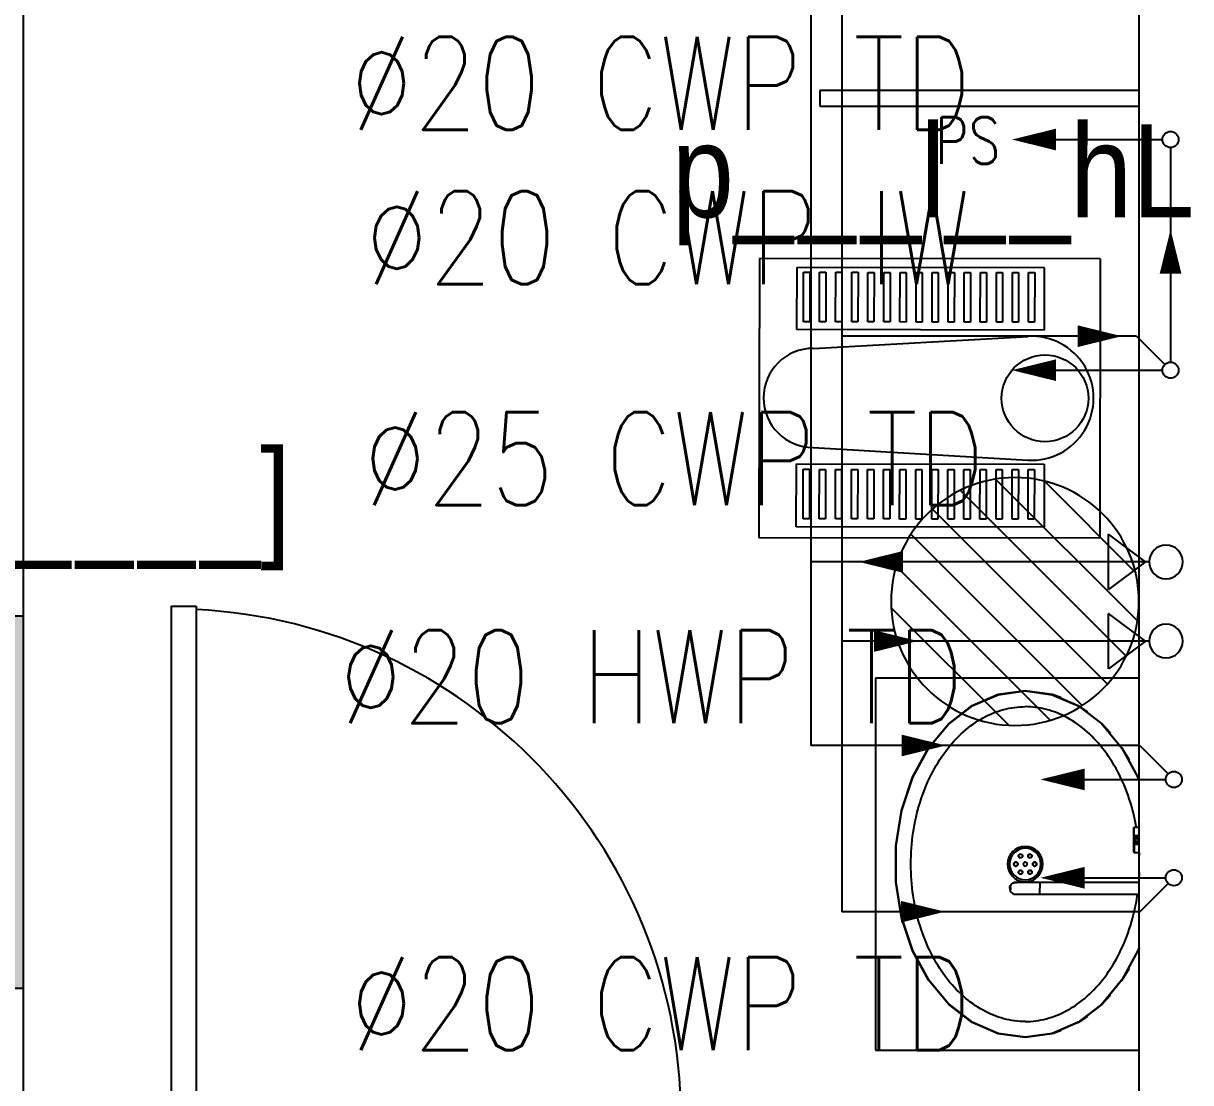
# Model space of a CAD drawing. Header units: metres. Extents: x -658 to -58, y -713 to -118.
# Drawn here: x -212.006 to -210.122, y -256.735 to -255.026 of the extents above; entities that cross this region are included whole.
import ezdxf
from ezdxf.enums import TextEntityAlignment as Align

# ---------------------------------------------------------------- set-up
doc = ezdxf.new("R2010")
doc.units = ezdxf.units.M
doc.header["$LTSCALE"] = 100
doc.linetypes.add('CENTERX2', pattern=[4, 2.5, -0.5, 0.5, -0.5])
doc.linetypes.add('DASHED', pattern=[0.75, 0.5, -0.25])
for name, color, linetype in [('cw', 4, 'Continuous'), ('DUCT', 4, 'Continuous'), ('hw', 1, 'Continuous'), ('plan', 8, 'Continuous'), ('WATER ARR', 114, 'Continuous'), ('water heater', 1, 'Continuous'), ('WATER TEXT', 3, 'Continuous'), ('WATER-SUPPLY', 4, 'Continuous')]:
    doc.layers.add(name, color=color, linetype=linetype)
doc.styles.add('style12', font='xarab.shx')
doc.styles.add('TIMES', font='simplex.shx', dxfattribs={"width": 0.8, "height": 0.4})

# ---------------------------------------------------------------- blocks, each defined once
blk = doc.blocks.new('wash_basin_15442 _1_ - Type 1-V23-دور الملحق')
for p, q in [((0.125, -0.1), (0.125, -0.525)), ((0.366, -0.1), (0.366, -0.1075)), ((0.3794, -0.1075), (0.366, -0.1075)), ((0.3795, -0.1085), (0.3686, -0.1085)), ((0.3686, -0.1085), (0.3795, -0.1085)), ((0.3794, -0.1), (0.3794, -0.1075)), ((0.3794, -0.1075), (0.3797, -0.1075)), ((0.3797, -0.1075), (0.3794, -0.1075)), ((0.3797, -0.1075), (0.3797, -0.1)), ((0.3797, -0.1), (0.3797, -0.1075)), ((0.3802, -0.1), (0.3802, -0.1075)), ((0.3802, -0.1), (0.3802, -0.1075)), ((0.3802, -0.1075), (0.3802, -0.1)), ((0.3802, -0.1075), (0.3803, -0.1075)), ((0.3803, -0.1075), (0.3802, -0.1075)), ((0.3803, -0.1075), (0.3803, -0.1)), ((0.3917, -0.1075), (0.3803, -0.1075)), ((0.3916, -0.1085), (0.3804, -0.1085)), ((0.3804, -0.1085), (0.3916, -0.1085)), ((0.3889, -0.1075), (0.3831, -0.1075)), ((0.3917, -0.1), (0.3917, -0.1075)), ((0.3917, -0.1075), (0.3918, -0.1075)), ((0.3918, -0.1075), (0.3917, -0.1075)), ((0.3918, -0.1075), (0.3918, -0.1)), ((0.3918, -0.1), (0.3918, -0.1075)), ((0.3918, -0.1075), (0.3918, -0.1)), ((0.3923, -0.1), (0.3923, -0.1075)), ((0.3923, -0.1075), (0.3923, -0.1)), ((0.3926, -0.1075), (0.3923, -0.1075)), ((0.3923, -0.1075), (0.3926, -0.1075)), ((0.3925, -0.1085), (0.4034, -0.1085)), ((0.4034, -0.1085), (0.3925, -0.1085)), ((0.3926, -0.1075), (0.3926, -0.1)), ((0.3926, -0.1075), (0.406, -0.1075)), ((0.406, -0.1075), (0.406, -0.1)), ((0.4545, -0.1), (0.4545, -0.26)), ((0.4735, -0.26), (0.4735, -0.1)), ((0.725, -0.525), (0.725, -0.1)), ((0.2366, -0.1281), (0.2566, -0.1157)), ((0.5933, -0.1157), (0.6132, -0.1281)), ((0.1978, -0.1606), (0.2133, -0.1459)), ((0.6365, -0.1459), (0.652, -0.1606)), ((0.1689, -0.1985), (0.1792, -0.1828)), ((0.6707, -0.1828), (0.681, -0.1985)), ((0.151, -0.24), (0.1557, -0.2259)), ((0.6942, -0.2259), (0.6989, -0.24)), ((0.4558, -0.26), (0.464, -0.26)), ((0.4722, -0.26), (0.464, -0.26)), ((0.125, -0.525), (0.725, -0.525))]:
    blk.add_line(p, q)
at = {"flags": 128}
for points in [[(0.1449, -0.2835), (0.151, -0.2398), (0.1691, -0.1981), (0.1984, -0.16), (0.2376, -0.1274), (0.2849, -0.1016), (0.2895, -0.0997)], [(0.1455, -0.2835), (0.1517, -0.2398), (0.1697, -0.198), (0.1989, -0.16), (0.238, -0.1274), (0.2852, -0.1016), (0.2897, -0.0997)], [(0.1455, -0.2835), (0.1517, -0.2398), (0.1697, -0.198), (0.1989, -0.16), (0.238, -0.1274), (0.2852, -0.1016), (0.29, -0.1)], [(0.367, -0.1085), (0.367, -0.1085), (0.3669, -0.1085), (0.3669, -0.1085), (0.3668, -0.1085), (0.3668, -0.1085), (0.3668, -0.1085), (0.3667, -0.1085), (0.3667, -0.1084), (0.3666, -0.1084), (0.3666, -0.1084), (0.3666, -0.1084), (0.3665, -0.1084), (0.3665, -0.1084), (0.3665, -0.1083), (0.3664, -0.1083), (0.3664, -0.1083), (0.3664, -0.1083), (0.3663, -0.1083), (0.3663, -0.1082), (0.3663, -0.1082), (0.3663, -0.1082), (0.3662, -0.1081), (0.3662, -0.1081), (0.3662, -0.1081), (0.3662, -0.108), (0.3661, -0.108), (0.3661, -0.108), (0.3661, -0.1079), (0.3661, -0.1079), (0.3661, -0.1079), (0.3661, -0.1078), (0.366, -0.1078), (0.366, -0.1077), (0.366, -0.1077), (0.366, -0.1077), (0.366, -0.1076), (0.366, -0.1076), (0.366, -0.1076), (0.366, -0.1075), (0.366, -0.1075)], [(0.3795, -0.1085), (0.3788, -0.1085), (0.3781, -0.1085), (0.3774, -0.1085), (0.3767, -0.1085), (0.3761, -0.1085), (0.3754, -0.1085), (0.3748, -0.1085), (0.3742, -0.1085), (0.3736, -0.1085), (0.3731, -0.1085), (0.3725, -0.1085), (0.372, -0.1085), (0.3715, -0.1085), (0.371, -0.1085), (0.3706, -0.1085), (0.3701, -0.1085), (0.3697, -0.1085), (0.3693, -0.1085), (0.369, -0.1085), (0.3687, -0.1085), (0.3684, -0.1085), (0.3681, -0.1085), (0.3679, -0.1085), (0.3676, -0.1085), (0.3675, -0.1085), (0.3673, -0.1085), (0.3672, -0.1085), (0.3671, -0.1085), (0.367, -0.1085), (0.367, -0.1085), (0.367, -0.1085)], [(0.367, -0.1085), (0.367, -0.1085), (0.3671, -0.1085), (0.3671, -0.1085), (0.3672, -0.1085), (0.3674, -0.1085), (0.3675, -0.1085), (0.3677, -0.1085), (0.368, -0.1085), (0.3682, -0.1085), (0.3685, -0.1085), (0.3688, -0.1085), (0.3691, -0.1085), (0.3695, -0.1085), (0.3699, -0.1085), (0.3703, -0.1085), (0.3708, -0.1085), (0.3712, -0.1085), (0.3717, -0.1085), (0.3722, -0.1085), (0.3728, -0.1085), (0.3733, -0.1085), (0.3739, -0.1085), (0.3745, -0.1085), (0.3751, -0.1085), (0.3757, -0.1085), (0.3764, -0.1085), (0.377, -0.1085), (0.3777, -0.1085), (0.3784, -0.1085), (0.3791, -0.1085), (0.3795, -0.1085)], [(0.3826, -0.1085), (0.3818, -0.1085), (0.3811, -0.1085), (0.3804, -0.1085)], [(0.3804, -0.1085), (0.3811, -0.1085), (0.3819, -0.1085), (0.3826, -0.1085), (0.3834, -0.1085), (0.3841, -0.1085), (0.3849, -0.1085), (0.3856, -0.1085), (0.3864, -0.1085), (0.3872, -0.1085), (0.3879, -0.1085), (0.3887, -0.1085), (0.3894, -0.1085), (0.3902, -0.1085), (0.3909, -0.1085), (0.3916, -0.1085)], [(0.3846, -0.1), (0.3845, -0.1001), (0.3844, -0.1001), (0.3843, -0.1002), (0.3841, -0.1003), (0.384, -0.1004), (0.3839, -0.1004), (0.3838, -0.1005), (0.3837, -0.1006), (0.3836, -0.1007), (0.3835, -0.1008), (0.3834, -0.1009), (0.3833, -0.101), (0.3832, -0.1011), (0.3831, -0.1012), (0.3831, -0.1014), (0.383, -0.1015), (0.3829, -0.1016), (0.3828, -0.1017), (0.3828, -0.1019), (0.3827, -0.102), (0.3827, -0.1021), (0.3826, -0.1022), (0.3826, -0.1024), (0.3826, -0.1025), (0.3826, -0.1027), (0.3825, -0.1028), (0.3825, -0.1029), (0.3825, -0.1031), (0.3825, -0.1032), (0.3825, -0.1034), (0.3825, -0.1035), (0.3825, -0.1036), (0.3825, -0.1038), (0.3826, -0.1039), (0.3826, -0.104), (0.3826, -0.1042), (0.3827, -0.1043), (0.3827, -0.1044), (0.3828, -0.1046), (0.3828, -0.1047), (0.3829, -0.1048), (0.3829, -0.105), (0.383, -0.1051), (0.3831, -0.1052), (0.3832, -0.1053), (0.3833, -0.1054), (0.3833, -0.1055), (0.3834, -0.1056), (0.3835, -0.1057), (0.3836, -0.1058), (0.3837, -0.1059), (0.3838, -0.106), (0.384, -0.1061), (0.3841, -0.1062), (0.3842, -0.1062), (0.3843, -0.1063), (0.3844, -0.1064), (0.3846, -0.1064), (0.3847, -0.1065), (0.3848, -0.1065), (0.385, -0.1066), (0.3851, -0.1066), (0.3852, -0.1067), (0.3854, -0.1067), (0.3855, -0.1067), (0.3856, -0.1067), (0.3858, -0.1067), (0.3859, -0.1067), (0.386, -0.1067)], [(0.386, -0.1067), (0.3861, -0.1067), (0.3863, -0.1067), (0.3864, -0.1067), (0.3866, -0.1067), (0.3867, -0.1067), (0.3868, -0.1066), (0.387, -0.1066), (0.3871, -0.1066), (0.3872, -0.1065), (0.3874, -0.1065), (0.3875, -0.1064), (0.3876, -0.1064), (0.3877, -0.1063), (0.3879, -0.1062), (0.388, -0.1061), (0.3881, -0.1061), (0.3882, -0.106), (0.3883, -0.1059), (0.3884, -0.1058), (0.3885, -0.1057), (0.3886, -0.1056), (0.3887, -0.1055), (0.3888, -0.1054), (0.3889, -0.1053), (0.3889, -0.1051), (0.389, -0.105), (0.3891, -0.1049), (0.3892, -0.1048), (0.3892, -0.1046), (0.3893, -0.1045), (0.3893, -0.1044), (0.3894, -0.1043), (0.3894, -0.1041), (0.3894, -0.104), (0.3894, -0.1038), (0.3895, -0.1037), (0.3895, -0.1036), (0.3895, -0.1034), (0.3895, -0.1033), (0.3895, -0.1031), (0.3895, -0.103), (0.3895, -0.1029), (0.3895, -0.1027), (0.3894, -0.1026), (0.3894, -0.1025), (0.3894, -0.1023), (0.3893, -0.1022), (0.3893, -0.1021), (0.3892, -0.1019), (0.3892, -0.1018), (0.3891, -0.1017), (0.3891, -0.1015), (0.389, -0.1014), (0.3889, -0.1013), (0.3888, -0.1012), (0.3887, -0.1011), (0.3887, -0.101), (0.3886, -0.1009), (0.3885, -0.1008), (0.3884, -0.1007), (0.3883, -0.1006), (0.3882, -0.1005), (0.388, -0.1004), (0.3879, -0.1003), (0.3878, -0.1003), (0.3877, -0.1002), (0.3876, -0.1001), (0.3874, -0.1001), (0.3873, -0.1)], [(0.3916, -0.1085), (0.3909, -0.1085), (0.3901, -0.1085), (0.3894, -0.1085)], [(0.3925, -0.1085), (0.3932, -0.1085), (0.3939, -0.1085), (0.3946, -0.1085), (0.3953, -0.1085), (0.3959, -0.1085), (0.3966, -0.1085), (0.3972, -0.1085), (0.3978, -0.1085), (0.3984, -0.1085), (0.3989, -0.1085), (0.3995, -0.1085), (0.4, -0.1085), (0.4005, -0.1085), (0.401, -0.1085), (0.4014, -0.1085), (0.4019, -0.1085), (0.4023, -0.1085), (0.4027, -0.1085), (0.403, -0.1085), (0.4033, -0.1085), (0.4036, -0.1085), (0.4039, -0.1085), (0.4041, -0.1085), (0.4044, -0.1085), (0.4045, -0.1085), (0.4047, -0.1085), (0.4048, -0.1085), (0.4049, -0.1085), (0.405, -0.1085), (0.405, -0.1085), (0.405, -0.1085)], [(0.405, -0.1085), (0.405, -0.1085), (0.4049, -0.1085), (0.4049, -0.1085), (0.4048, -0.1085), (0.4046, -0.1085), (0.4045, -0.1085), (0.4043, -0.1085), (0.404, -0.1085), (0.4038, -0.1085), (0.4035, -0.1085), (0.4032, -0.1085), (0.4029, -0.1085), (0.4025, -0.1085), (0.4021, -0.1085), (0.4017, -0.1085), (0.4012, -0.1085), (0.4008, -0.1085), (0.4003, -0.1085), (0.3998, -0.1085), (0.3992, -0.1085), (0.3987, -0.1085), (0.3981, -0.1085), (0.3975, -0.1085), (0.3969, -0.1085), (0.3963, -0.1085), (0.3956, -0.1085), (0.395, -0.1085), (0.3943, -0.1085), (0.3936, -0.1085), (0.3929, -0.1085), (0.3925, -0.1085)], [(0.406, -0.1075), (0.406, -0.1075), (0.406, -0.1076), (0.406, -0.1076), (0.406, -0.1077), (0.406, -0.1077), (0.406, -0.1077), (0.406, -0.1078), (0.4059, -0.1078), (0.4059, -0.1079), (0.4059, -0.1079), (0.4059, -0.1079), (0.4059, -0.108), (0.4059, -0.108), (0.4058, -0.108), (0.4058, -0.1081), (0.4058, -0.1081), (0.4058, -0.1081), (0.4058, -0.1082), (0.4057, -0.1082), (0.4057, -0.1082), (0.4057, -0.1082), (0.4056, -0.1083), (0.4056, -0.1083), (0.4056, -0.1083), (0.4055, -0.1083), (0.4055, -0.1084), (0.4055, -0.1084), (0.4054, -0.1084), (0.4054, -0.1084), (0.4054, -0.1084), (0.4053, -0.1084), (0.4053, -0.1085), (0.4052, -0.1085), (0.4052, -0.1085), (0.4052, -0.1085), (0.4051, -0.1085), (0.4051, -0.1085), (0.4051, -0.1085), (0.405, -0.1085), (0.405, -0.1085)], [(0.5599, -0.1), (0.5646, -0.1016), (0.6119, -0.1274), (0.651, -0.16), (0.6802, -0.198), (0.6982, -0.2398), (0.7043, -0.2835)], [(0.5602, -0.0997), (0.5646, -0.1016), (0.6119, -0.1274), (0.651, -0.16), (0.6802, -0.198), (0.6982, -0.2398), (0.7043, -0.2835)], [(0.5603, -0.0997), (0.5649, -0.1016), (0.6123, -0.1274), (0.6514, -0.16), (0.6807, -0.1981), (0.6988, -0.2398), (0.7049, -0.2835)], [(0.4545, -0.26), (0.4545, -0.2616), (0.4545, -0.2631), (0.4545, -0.2647), (0.4545, -0.2662), (0.4545, -0.2677), (0.4545, -0.2693), (0.4545, -0.2708), (0.4545, -0.2723), (0.4545, -0.2737), (0.4545, -0.2752), (0.4545, -0.2766), (0.4545, -0.278), (0.4545, -0.2794), (0.4545, -0.2807), (0.4545, -0.282), (0.4545, -0.2833), (0.4545, -0.2845), (0.4545, -0.2857), (0.4545, -0.2869), (0.4545, -0.288), (0.4545, -0.289), (0.4545, -0.2901), (0.4545, -0.291), (0.4545, -0.2919), (0.4545, -0.2928), (0.4545, -0.2936), (0.4545, -0.2944), (0.4545, -0.2951), (0.4545, -0.2958), (0.4545, -0.2963), (0.4545, -0.2969), (0.4545, -0.2974), (0.4545, -0.2978), (0.4545, -0.2981), (0.4545, -0.2984), (0.4545, -0.2987), (0.4545, -0.2988), (0.4545, -0.2989), (0.4545, -0.299)], [(0.4735, -0.299), (0.4735, -0.2989), (0.4735, -0.2988), (0.4735, -0.2987), (0.4735, -0.2984), (0.4735, -0.2981), (0.4735, -0.2978), (0.4735, -0.2974), (0.4735, -0.2969), (0.4735, -0.2964), (0.4735, -0.2958), (0.4735, -0.2951), (0.4735, -0.2944), (0.4735, -0.2936), (0.4735, -0.2928), (0.4735, -0.292), (0.4735, -0.291), (0.4735, -0.2901), (0.4735, -0.289), (0.4735, -0.288), (0.4735, -0.2869), (0.4735, -0.2857), (0.4735, -0.2845), (0.4735, -0.2833), (0.4735, -0.282), (0.4735, -0.2807), (0.4735, -0.2794), (0.4735, -0.278), (0.4735, -0.2766), (0.4735, -0.2752), (0.4735, -0.2737), (0.4735, -0.2723), (0.4735, -0.2708), (0.4735, -0.2693), (0.4735, -0.2678), (0.4735, -0.2662), (0.4735, -0.2647), (0.4735, -0.2631), (0.4735, -0.2616), (0.4735, -0.26), (0.4735, -0.26)], [(0.7049, -0.2835), (0.6988, -0.3271), (0.6807, -0.3689), (0.6514, -0.4069), (0.6123, -0.4395), (0.5649, -0.4653), (0.5114, -0.4832), (0.4542, -0.4923), (0.3957, -0.4923), (0.3384, -0.4832), (0.2849, -0.4653), (0.2376, -0.4395), (0.1984, -0.4069), (0.1691, -0.3689), (0.151, -0.3271), (0.1449, -0.2835)], [(0.7043, -0.2835), (0.6982, -0.3271), (0.6802, -0.3689), (0.651, -0.4069), (0.6119, -0.4395), (0.5646, -0.4653), (0.5113, -0.4832), (0.4542, -0.4923), (0.3957, -0.4923), (0.3386, -0.4832), (0.2852, -0.4653), (0.238, -0.4395), (0.1989, -0.4069), (0.1697, -0.3689), (0.1517, -0.3271), (0.1455, -0.2835)], [(0.1455, -0.2835), (0.1517, -0.3271), (0.1697, -0.3689), (0.1989, -0.4069), (0.238, -0.4395), (0.2852, -0.4653), (0.3386, -0.4832), (0.3957, -0.4923), (0.4542, -0.4923), (0.5113, -0.4832), (0.5646, -0.4653), (0.6119, -0.4395), (0.651, -0.4069), (0.6802, -0.3689), (0.6982, -0.3271), (0.7043, -0.2835)]]:
    blk.add_lwpolyline(points, dxfattribs=at)
for centre, radius, start, end in [((0.3795, -0.1083), 0.0002, 270, 0), ((0.3795, -0.1083), 0.0002, 270, 360), ((0.3804, -0.1083), 0.0002, 180, 270), ((0.3804, -0.1083), 0.0002, 180, 270), ((0.386, -0.1032), 0.0035, 100.9743, 180), ((0.386, -0.1032), 0.0035, 180, 270), ((0.386, -0.1032), 0.0025, 90, 180), ((0.386, -0.1032), 0.0025, 180, 270), ((0.386, -0.1032), 0.0025, 270, 90), ((0.386, -0.1032), 0.0035, 270, 360), ((0.386, -0.1032), 0.0035, 0, 79.0257), ((0.3916, -0.1083), 0.0002, 270, 0), ((0.3916, -0.1083), 0.0002, 270, 0), ((0.3925, -0.1083), 0.0002, 180, 270), ((0.3925, -0.1083), 0.0002, 180, 270), ((0.4249, -0.2835), 0.0286, 90, 270), ((0.4249, -0.2835), 0.0286, 0, 180), ((0.4249, -0.2835), 0.0254, 90, 270), ((0.4249, -0.2835), 0.0286, 270, 90), ((0.4249, -0.2835), 0.0254, 270, 90), ((0.4249, -0.2835), 0.00317, 90, 180), ((0.4249, -0.2835), 0.00318, 90, 105), ((0.4249, -0.2835), 0.00318, 75, 90), ((0.4249, -0.2835), 0.00318, 0, 90), ((0.4249, -0.2835), 0.0286, 180, 0), ((0.4249, -0.2835), 0.00317, 180, 270), ((0.4249, -0.2835), 0.00318, 255, 270), ((0.4249, -0.2835), 0.00317, 270, 0), ((0.4249, -0.2835), 0.00317, 270, 285), ((0.464, -0.299), 0.0095, 170, 210), ((0.464, -0.299), 0.0095, 180, 193.6243), ((0.464, -0.299), 0.0095, 330, 10), ((0.464, -0.299), 0.0095, 346.3821, 360), ((0.464, -0.299), 0.0095, 250, 270), ((0.464, -0.299), 0.0085, 253.3917, 270), ((0.464, -0.299), 0.0095, 258.4463, 270), ((0.464, -0.299), 0.009, 261.6271, 270), ((0.464, -0.299), 0.0085, 270, 286.6195), ((0.464, -0.299), 0.0095, 270, 290), ((0.464, -0.299), 0.009, 270, 278.39), ((0.464, -0.299), 0.0095, 270, 281.5609)]:
    blk.add_arc(centre, radius, start, end)
for points, knots in [([(0.366, -0.1039), (0.3521, -0.1064), (0.3224, -0.1135), (0.2801, -0.1306), (0.2414, -0.1545), (0.2102, -0.1831), (0.1876, -0.215), (0.174, -0.2488), (0.1709, -0.2719), (0.1709, -0.2835)], [4.941188, 4.941188, 4.941188, 4.941188, 5.105088, 5.301438, 5.497787, 5.694137, 5.890486, 6.086836, 6.283185, 6.283185, 6.283185, 6.283185]), ([(0.3794, -0.1075), (0.3794, -0.1076), (0.3794, -0.1078), (0.3794, -0.1082), (0.3795, -0.1084), (0.3795, -0.1085), (0.3795, -0.1085)], [0, 0, 0, 0, 0.2, 0.4, 0.7, 1, 1, 1, 1]), ([(0.3804, -0.1083), (0.3804, -0.1083), (0.3804, -0.1085), (0.3804, -0.1085), (0.3804, -0.1085)], [0.6, 0.6, 0.6, 0.6, 0.7, 1, 1, 1, 1]), ([(0.3854, -0.0998), (0.3852, -0.0998), (0.3848, -0.0999), (0.3843, -0.1002), (0.384, -0.1004), (0.3837, -0.1006), (0.3835, -0.1008), (0.3833, -0.101), (0.3831, -0.1012), (0.3829, -0.1016), (0.3826, -0.1022), (0.3825, -0.1028), (0.3825, -0.1032)], [0.5555556, 0.5555556, 0.5555556, 0.5555556, 0.6111111, 0.6666667, 0.6944444, 0.7222222, 0.75, 0.7777778, 0.8055556, 0.8333333, 0.8888889, 1, 1, 1, 1]), ([(0.3825, -0.1032), (0.3825, -0.1037), (0.3826, -0.1043), (0.3829, -0.1049), (0.3831, -0.1053), (0.3833, -0.1055), (0.3835, -0.1057), (0.3837, -0.1059), (0.384, -0.1061), (0.3842, -0.1063), (0.3845, -0.1064), (0.3849, -0.1066), (0.3856, -0.1068), (0.3864, -0.1068), (0.3872, -0.1066), (0.3877, -0.1063), (0.388, -0.1061), (0.3883, -0.1059), (0.3885, -0.1057), (0.3887, -0.1055), (0.3889, -0.1053), (0.3891, -0.1049), (0.3894, -0.1043), (0.3895, -0.1037), (0.3895, -0.1032)], [0, 0, 0, 0, 0.111111, 0.166667, 0.194444, 0.222222, 0.25, 0.277778, 0.305556, 0.333333, 0.361111, 0.388889, 0.444444, 0.555556, 0.611111, 0.666667, 0.694444, 0.722222, 0.75, 0.777778, 0.805556, 0.833333, 0.888889, 1, 1, 1, 1]), ([(0.3895, -0.1032), (0.3895, -0.1028), (0.3894, -0.1022), (0.3891, -0.1016), (0.3889, -0.1012), (0.3887, -0.101), (0.3885, -0.1008), (0.3883, -0.1006), (0.388, -0.1004), (0.3878, -0.1002), (0.3875, -0.1001), (0.3871, -0.0999), (0.3868, -0.0998), (0.3866, -0.0998)], [0, 0, 0, 0, 0.1111111, 0.1666667, 0.1944444, 0.2222222, 0.25, 0.2777778, 0.3055556, 0.3333333, 0.3611111, 0.3888889, 0.4444444, 0.4444444, 0.4444444, 0.4444444]), ([(0.3916, -0.1083), (0.3916, -0.1083), (0.3916, -0.1085), (0.3916, -0.1085), (0.3916, -0.1085)], [0.6, 0.6, 0.6, 0.6, 0.7, 1, 1, 1, 1]), ([(0.3926, -0.1075), (0.3926, -0.1076), (0.3926, -0.1078), (0.3926, -0.1082), (0.3925, -0.1084), (0.3925, -0.1085), (0.3925, -0.1085)], [0, 0, 0, 0, 0.2, 0.4, 0.7, 1, 1, 1, 1]), ([(0.6789, -0.2835), (0.6789, -0.2719), (0.6759, -0.2488), (0.6623, -0.215), (0.6397, -0.1831), (0.6085, -0.1545), (0.5698, -0.1306), (0.525, -0.1125), (0.4913, -0.1049), (0.4735, -0.1023), (0.4724, -0.1021)], [3.141593, 3.141593, 3.141593, 3.141593, 3.337942, 3.534292, 3.730641, 3.926991, 4.12334, 4.31969, 4.516039, 4.529088, 4.529088, 4.529088, 4.529088]), ([(0.4102, -0.2786), (0.41, -0.2785), (0.4097, -0.2782), (0.4093, -0.2778), (0.4091, -0.2775), (0.4089, -0.2772), (0.4088, -0.2769), (0.4087, -0.2765), (0.4086, -0.2758), (0.4088, -0.2748), (0.4093, -0.2738), (0.4101, -0.2732), (0.4108, -0.2729), (0.4113, -0.2727), (0.4118, -0.2727), (0.4126, -0.2727), (0.4131, -0.2729), (0.4134, -0.2731)], [-1, -1, -1, -1, -0.916667, -0.875, -0.833333, -0.791667, -0.770833, -0.75, -0.666667, -0.555556, -0.444444, -0.333333, -0.277778, -0.222222, -0.166667, -0.111111, 0, 0, 0, 0]), ([(0.4134, -0.2731), (0.4137, -0.2733), (0.4141, -0.2736), (0.4145, -0.2742), (0.4147, -0.2745), (0.4148, -0.2747), (0.4149, -0.275), (0.4149, -0.2753), (0.415, -0.2755), (0.415, -0.2759), (0.415, -0.2764), (0.4148, -0.2771), (0.4144, -0.2778), (0.4139, -0.2783), (0.4136, -0.2785), (0.4133, -0.2787), (0.4129, -0.2788), (0.4126, -0.2789), (0.4123, -0.279), (0.412, -0.279), (0.4117, -0.279), (0.4111, -0.279), (0.4105, -0.2788), (0.4102, -0.2786)], [-1, -1, -1, -1, -0.888889, -0.833333, -0.805556, -0.777778, -0.75, -0.722222, -0.694444, -0.666667, -0.611111, -0.555556, -0.444444, -0.388889, -0.361111, -0.333333, -0.277778, -0.25, -0.222222, -0.194444, -0.166667, -0.111111, 0, 0, 0, 0]), ([(0.4102, -0.2786), (0.4105, -0.2788), (0.4111, -0.279), (0.4117, -0.279), (0.4121, -0.279), (0.4122, -0.279), (0.4123, -0.279)], [-1, -1, -1, -1, -0.8888889, -0.8333333, -0.8055556, -0.7777778, -0.7777778, -0.7777778, -0.7777778]), ([(0.4134, -0.2731), (0.4132, -0.273), (0.4128, -0.2728), (0.4123, -0.2727), (0.4118, -0.2727), (0.4115, -0.2727), (0.4113, -0.2727), (0.4113, -0.2727)], [-1, -1, -1, -1, -0.9166667, -0.875, -0.8333333, -0.7916667, -0.7777778, -0.7777778, -0.7777778, -0.7777778]), ([(0.4148, -0.2747), (0.4147, -0.2747), (0.4147, -0.2745), (0.4145, -0.2742), (0.4141, -0.2736), (0.4137, -0.2733), (0.4134, -0.2731)], [-0.2222222, -0.2222222, -0.2222222, -0.2222222, -0.1944444, -0.1666667, -0.1111111, 0, 0, 0, 0]), ([(0.4218, -0.2683), (0.4218, -0.2679), (0.4218, -0.2675), (0.422, -0.267), (0.4222, -0.2667), (0.4225, -0.2663), (0.4229, -0.2658), (0.4237, -0.2653), (0.4245, -0.2651), (0.4249, -0.2651)], [-1, -1, -1, -1, -0.785714, -0.732143, -0.678571, -0.571429, -0.428571, -0.285714, 0, 0, 0, 0]), ([(0.4218, -0.2683), (0.4218, -0.2686), (0.4218, -0.2691), (0.422, -0.2696), (0.4222, -0.2699), (0.4225, -0.2703), (0.4229, -0.2708), (0.4235, -0.2711), (0.4242, -0.2714), (0.4247, -0.2715), (0.4249, -0.2715)], [-1, -1, -1, -1, -0.785714, -0.732143, -0.678571, -0.571429, -0.428571, -0.285714, -0.142857, 0, 0, 0, 0]), ([(0.4249, -0.2651), (0.4246, -0.2651), (0.4241, -0.2652), (0.4237, -0.2654), (0.4235, -0.2654)], [-1, -1, -1, -1, -0.7857143, -0.7142857, -0.7142857, -0.7142857, -0.7142857]), ([(0.4249, -0.2651), (0.4253, -0.2651), (0.426, -0.2652), (0.4269, -0.2657), (0.4275, -0.2663), (0.4278, -0.2669), (0.4281, -0.2676), (0.4281, -0.268), (0.4281, -0.2683)], [-1, -1, -1, -1, -0.785714, -0.571429, -0.428571, -0.285714, -0.142857, 0, 0, 0, 0]), ([(0.4281, -0.2683), (0.4281, -0.2686), (0.4281, -0.2691), (0.4279, -0.2695), (0.4277, -0.2699), (0.4274, -0.2703), (0.427, -0.2708), (0.4264, -0.2711), (0.4257, -0.2714), (0.4252, -0.2715), (0.4249, -0.2715)], [-1, -1, -1, -1, -0.785714, -0.732143, -0.678571, -0.571429, -0.428571, -0.285714, -0.142857, 0, 0, 0, 0]), ([(0.4281, -0.2683), (0.4281, -0.2679), (0.4281, -0.2675), (0.4279, -0.267), (0.4277, -0.2667), (0.4276, -0.2665), (0.4275, -0.2663)], [-1, -1, -1, -1, -0.7857143, -0.7321429, -0.6785714, -0.5714286, -0.5714286, -0.5714286, -0.5714286]), ([(0.4397, -0.2786), (0.4394, -0.2788), (0.4388, -0.279), (0.4382, -0.279), (0.4379, -0.279), (0.4376, -0.279), (0.4373, -0.2789), (0.437, -0.2789), (0.4368, -0.2788), (0.4364, -0.2786), (0.4361, -0.2783), (0.4355, -0.2778), (0.4351, -0.2771), (0.435, -0.2765), (0.4349, -0.2761), (0.4349, -0.2757), (0.4349, -0.2754), (0.435, -0.275), (0.4351, -0.2747), (0.4352, -0.2745), (0.4354, -0.2742), (0.4358, -0.2736), (0.4362, -0.2733), (0.4365, -0.2731)], [-1, -1, -1, -1, -0.888889, -0.833333, -0.805556, -0.777778, -0.75, -0.722222, -0.694444, -0.666667, -0.611111, -0.555556, -0.444444, -0.388889, -0.361111, -0.333333, -0.277778, -0.25, -0.222222, -0.194444, -0.166667, -0.111111, 0, 0, 0, 0]), ([(0.4365, -0.2731), (0.4362, -0.2733), (0.4358, -0.2736), (0.4354, -0.2742), (0.4352, -0.2745), (0.4352, -0.2747), (0.4351, -0.2747)], [-1, -1, -1, -1, -0.8888889, -0.8333333, -0.8055556, -0.7777778, -0.7777778, -0.7777778, -0.7777778]), ([(0.4386, -0.2727), (0.4384, -0.2727), (0.438, -0.2727), (0.4373, -0.2727), (0.4368, -0.2729), (0.4365, -0.2731)], [-0.2222222, -0.2222222, -0.2222222, -0.2222222, -0.1666667, -0.1111111, 0, 0, 0, 0]), ([(0.4365, -0.2731), (0.4367, -0.273), (0.4371, -0.2728), (0.4376, -0.2727), (0.438, -0.2727), (0.4384, -0.2727), (0.4387, -0.2727), (0.4391, -0.2728), (0.4397, -0.2731), (0.4406, -0.2738), (0.4411, -0.2748), (0.4413, -0.2757), (0.4412, -0.2765), (0.4411, -0.277), (0.4408, -0.2775), (0.4404, -0.2781), (0.44, -0.2784), (0.4397, -0.2786)], [-1, -1, -1, -1, -0.916667, -0.875, -0.833333, -0.791667, -0.770833, -0.75, -0.666667, -0.555556, -0.444444, -0.333333, -0.277778, -0.222222, -0.166667, -0.111111, 0, 0, 0, 0]), ([(0.4376, -0.279), (0.4377, -0.279), (0.4378, -0.279), (0.4382, -0.279), (0.4388, -0.279), (0.4394, -0.2788), (0.4397, -0.2786)], [-0.2222222, -0.2222222, -0.2222222, -0.2222222, -0.1944444, -0.1666667, -0.1111111, 0, 0, 0, 0]), ([(0.4397, -0.2786), (0.4399, -0.2785), (0.4402, -0.2783), (0.4404, -0.278), (0.4405, -0.2779)], [-1, -1, -1, -1, -0.9166667, -0.8888889, -0.8888889, -0.8888889, -0.8888889]), ([(0.4134, -0.2938), (0.4132, -0.2939), (0.4128, -0.2941), (0.4123, -0.2942), (0.4118, -0.2942), (0.4115, -0.2942), (0.4112, -0.2942), (0.4108, -0.2941), (0.4102, -0.2938), (0.4093, -0.2931), (0.4088, -0.2921), (0.4086, -0.2912), (0.4087, -0.2904), (0.4088, -0.2899), (0.4091, -0.2894), (0.4095, -0.2888), (0.4099, -0.2885), (0.4102, -0.2883)], [-1, -1, -1, -1, -0.916667, -0.875, -0.833333, -0.791667, -0.770833, -0.75, -0.666667, -0.555556, -0.444444, -0.333333, -0.277778, -0.222222, -0.166667, -0.111111, 0, 0, 0, 0]), ([(0.4102, -0.2883), (0.41, -0.2884), (0.4097, -0.2886), (0.4095, -0.2889), (0.4094, -0.289)], [-1, -1, -1, -1, -0.9166667, -0.8888889, -0.8888889, -0.8888889, -0.8888889]), ([(0.4123, -0.2879), (0.4122, -0.2879), (0.412, -0.2879), (0.4117, -0.2879), (0.4111, -0.2879), (0.4105, -0.2881), (0.4102, -0.2883)], [-0.2222222, -0.2222222, -0.2222222, -0.2222222, -0.1944444, -0.1666667, -0.1111111, 0, 0, 0, 0]), ([(0.4102, -0.2883), (0.4105, -0.2881), (0.4111, -0.2879), (0.4117, -0.2879), (0.412, -0.2879), (0.4123, -0.2879), (0.4126, -0.288), (0.4129, -0.288), (0.4131, -0.2881), (0.4135, -0.2883), (0.4138, -0.2886), (0.4144, -0.2891), (0.4148, -0.2898), (0.4149, -0.2904), (0.415, -0.2908), (0.415, -0.2912), (0.415, -0.2915), (0.4149, -0.2919), (0.4148, -0.2922), (0.4147, -0.2924), (0.4145, -0.2927), (0.4141, -0.2933), (0.4137, -0.2936), (0.4134, -0.2938)], [-1, -1, -1, -1, -0.888889, -0.833333, -0.805556, -0.777778, -0.75, -0.722222, -0.694444, -0.666667, -0.611111, -0.555556, -0.444444, -0.388889, -0.361111, -0.333333, -0.277778, -0.25, -0.222222, -0.194444, -0.166667, -0.111111, 0, 0, 0, 0]), ([(0.4113, -0.2942), (0.4115, -0.2942), (0.4118, -0.2942), (0.4126, -0.2942), (0.4131, -0.294), (0.4134, -0.2938)], [-0.2222222, -0.2222222, -0.2222222, -0.2222222, -0.1666667, -0.1111111, 0, 0, 0, 0]), ([(0.4134, -0.2938), (0.4137, -0.2936), (0.4141, -0.2933), (0.4145, -0.2927), (0.4147, -0.2924), (0.4147, -0.2922), (0.4148, -0.2922)], [-1, -1, -1, -1, -0.8888889, -0.8333333, -0.8055556, -0.7777778, -0.7777778, -0.7777778, -0.7777778]), ([(0.4218, -0.2986), (0.4218, -0.2983), (0.4218, -0.2978), (0.422, -0.2974), (0.4222, -0.297), (0.4225, -0.2966), (0.4229, -0.2961), (0.4235, -0.2958), (0.4242, -0.2955), (0.4247, -0.2954), (0.4249, -0.2954)], [-1, -1, -1, -1, -0.785714, -0.732143, -0.678571, -0.571429, -0.428571, -0.285714, -0.142857, 0, 0, 0, 0]), ([(0.4218, -0.2986), (0.4218, -0.299), (0.4218, -0.2994), (0.422, -0.2999), (0.4222, -0.3002), (0.4223, -0.3004), (0.4224, -0.3006)], [-1, -1, -1, -1, -0.7857143, -0.7321429, -0.6785714, -0.5714286, -0.5714286, -0.5714286, -0.5714286]), ([(0.4249, -0.3018), (0.4246, -0.3018), (0.4239, -0.3017), (0.423, -0.3012), (0.4224, -0.3006), (0.4221, -0.3), (0.4218, -0.2993), (0.4218, -0.2989), (0.4218, -0.2986)], [-1, -1, -1, -1, -0.785714, -0.571429, -0.428571, -0.285714, -0.142857, 0, 0, 0, 0]), ([(0.4281, -0.2986), (0.4281, -0.2983), (0.4281, -0.2978), (0.4279, -0.2973), (0.4277, -0.297), (0.4274, -0.2966), (0.427, -0.2961), (0.4264, -0.2958), (0.4257, -0.2955), (0.4252, -0.2954), (0.4249, -0.2954)], [-1, -1, -1, -1, -0.785714, -0.732143, -0.678571, -0.571429, -0.428571, -0.285714, -0.142857, 0, 0, 0, 0]), ([(0.4281, -0.2986), (0.4281, -0.299), (0.4281, -0.2994), (0.4279, -0.2999), (0.4277, -0.3002), (0.4274, -0.3006), (0.427, -0.3011), (0.4262, -0.3016), (0.4254, -0.3018), (0.4249, -0.3018)], [-1, -1, -1, -1, -0.785714, -0.732143, -0.678571, -0.571429, -0.428571, -0.285714, 0, 0, 0, 0]), ([(0.4365, -0.2938), (0.4362, -0.2936), (0.4358, -0.2933), (0.4354, -0.2927), (0.4352, -0.2924), (0.4351, -0.2922), (0.435, -0.2919), (0.435, -0.2916), (0.4349, -0.2914), (0.4349, -0.291), (0.4349, -0.2905), (0.4351, -0.2898), (0.4355, -0.2891), (0.436, -0.2886), (0.4363, -0.2884), (0.4366, -0.2882), (0.437, -0.2881), (0.4373, -0.288), (0.4376, -0.2879), (0.4378, -0.2879), (0.4382, -0.2879), (0.4388, -0.2879), (0.4394, -0.2881), (0.4397, -0.2883)], [-1, -1, -1, -1, -0.888889, -0.833333, -0.805556, -0.777778, -0.75, -0.722222, -0.694444, -0.666667, -0.611111, -0.555556, -0.444444, -0.388889, -0.361111, -0.333333, -0.277778, -0.25, -0.222222, -0.194444, -0.166667, -0.111111, 0, 0, 0, 0]), ([(0.4351, -0.2922), (0.4352, -0.2922), (0.4352, -0.2924), (0.4354, -0.2927), (0.4358, -0.2933), (0.4362, -0.2936), (0.4365, -0.2938)], [-0.2222222, -0.2222222, -0.2222222, -0.2222222, -0.1944444, -0.1666667, -0.1111111, 0, 0, 0, 0]), ([(0.4397, -0.2883), (0.4399, -0.2884), (0.4402, -0.2887), (0.4406, -0.2891), (0.4408, -0.2894), (0.441, -0.2897), (0.4411, -0.29), (0.4412, -0.2904), (0.4413, -0.2911), (0.4411, -0.2921), (0.4406, -0.2931), (0.4398, -0.2937), (0.4391, -0.294), (0.4386, -0.2942), (0.438, -0.2942), (0.4373, -0.2942), (0.4368, -0.294), (0.4365, -0.2938)], [-1, -1, -1, -1, -0.916667, -0.875, -0.833333, -0.791667, -0.770833, -0.75, -0.666667, -0.555556, -0.444444, -0.333333, -0.277778, -0.222222, -0.166667, -0.111111, 0, 0, 0, 0]), ([(0.4365, -0.2938), (0.4367, -0.2939), (0.4371, -0.2941), (0.4376, -0.2942), (0.438, -0.2942), (0.4384, -0.2942), (0.4386, -0.2942), (0.4386, -0.2942)], [-1, -1, -1, -1, -0.9166667, -0.875, -0.8333333, -0.7916667, -0.7777778, -0.7777778, -0.7777778, -0.7777778]), ([(0.4397, -0.2883), (0.4394, -0.2881), (0.4388, -0.2879), (0.4382, -0.2879), (0.4378, -0.2879), (0.4377, -0.2879), (0.4376, -0.2879)], [-1, -1, -1, -1, -0.8888889, -0.8333333, -0.8055556, -0.7777778, -0.7777778, -0.7777778, -0.7777778]), ([(0.4249, -0.3018), (0.4253, -0.3018), (0.4258, -0.3017), (0.4262, -0.3015), (0.4264, -0.3015)], [-1, -1, -1, -1, -0.7857143, -0.7142857, -0.7142857, -0.7142857, -0.7142857])]:
    blk.add_open_spline(points, degree=3, knots=knots)
for points in [[(0.3795, -0.1085), (0.3795, -0.1085), (0.3795, -0.1085), (0.3795, -0.1083), (0.3794, -0.1081), (0.3794, -0.1078), (0.3794, -0.1076), (0.3794, -0.1075)], [(0.3797, -0.1083), (0.3797, -0.1083), (0.3797, -0.1083), (0.3797, -0.1081), (0.3797, -0.1078), (0.3797, -0.1076), (0.3797, -0.1075)], [(0.3797, -0.1075), (0.3797, -0.1076), (0.3797, -0.1078), (0.3797, -0.1081), (0.3797, -0.1083), (0.3797, -0.1083), (0.3797, -0.1083)], [(0.3802, -0.1083), (0.3802, -0.1083), (0.3802, -0.1083), (0.3802, -0.1081), (0.3802, -0.1078), (0.3802, -0.1076), (0.3802, -0.1075)], [(0.3802, -0.1075), (0.3802, -0.1076), (0.3802, -0.1078), (0.3802, -0.1081), (0.3802, -0.1083), (0.3802, -0.1083), (0.3802, -0.1083)], [(0.3803, -0.1075), (0.3803, -0.1076), (0.3803, -0.1077), (0.3803, -0.1078)], [(0.3803, -0.1078), (0.3803, -0.1077), (0.3803, -0.1076), (0.3803, -0.1075)], [(0.3804, -0.1085), (0.3804, -0.1085), (0.3804, -0.1085), (0.3804, -0.1084), (0.3804, -0.1083)], [(0.3843, -0.1013), (0.3834, -0.1014), (0.3824, -0.1015), (0.3815, -0.1016)], [(0.3892, -0.1007), (0.3885, -0.1008), (0.3878, -0.1009), (0.3871, -0.1009)], [(0.3916, -0.1085), (0.3916, -0.1085), (0.3916, -0.1085), (0.3916, -0.1084), (0.3916, -0.1083)], [(0.3917, -0.1078), (0.3917, -0.1077), (0.3917, -0.1076), (0.3917, -0.1075)], [(0.3917, -0.1075), (0.3917, -0.1076), (0.3917, -0.1077), (0.3917, -0.1078)], [(0.3918, -0.1075), (0.3918, -0.1076), (0.3918, -0.1078), (0.3918, -0.1081), (0.3918, -0.1083), (0.3918, -0.1083), (0.3918, -0.1083)], [(0.3918, -0.1083), (0.3918, -0.1083), (0.3918, -0.1083), (0.3918, -0.1081), (0.3918, -0.1078), (0.3918, -0.1076), (0.3918, -0.1075)], [(0.3923, -0.1075), (0.3923, -0.1076), (0.3923, -0.1078), (0.3923, -0.1081), (0.3923, -0.1083), (0.3923, -0.1083), (0.3923, -0.1083)], [(0.3923, -0.1083), (0.3923, -0.1083), (0.3923, -0.1083), (0.3923, -0.1081), (0.3923, -0.1078), (0.3923, -0.1076), (0.3923, -0.1075)], [(0.3925, -0.1085), (0.3925, -0.1085), (0.3925, -0.1085), (0.3925, -0.1083), (0.3926, -0.1081), (0.3926, -0.1078), (0.3926, -0.1076), (0.3926, -0.1075)], [(0.4112, -0.0991), (0.4094, -0.0992), (0.4075, -0.0993), (0.4057, -0.0994)], [(0.456, -0.1002), (0.4502, -0.0997), (0.4444, -0.0994), (0.4387, -0.0991)], [(0.4094, -0.2779), (0.4096, -0.2782), (0.4099, -0.2784), (0.4102, -0.2786)], [(0.4224, -0.2663), (0.4223, -0.2665), (0.4221, -0.2669), (0.4218, -0.2676), (0.4218, -0.268), (0.4218, -0.2683)], [(0.4249, -0.2715), (0.4247, -0.2715), (0.4242, -0.2714), (0.4235, -0.2711), (0.4229, -0.2708), (0.4224, -0.2702), (0.4221, -0.2696), (0.4218, -0.269), (0.4218, -0.2685), (0.4218, -0.2683)], [(0.4264, -0.2654), (0.4259, -0.2652), (0.4254, -0.2651), (0.4249, -0.2651)], [(0.4249, -0.2715), (0.4252, -0.2715), (0.4257, -0.2714), (0.4264, -0.2711), (0.427, -0.2708), (0.4275, -0.2702), (0.4278, -0.2696), (0.4281, -0.269), (0.4281, -0.2685), (0.4281, -0.2683)], [(0.6789, -0.2835), (0.6789, -0.295), (0.6759, -0.3181), (0.6623, -0.3519), (0.6397, -0.3838), (0.6085, -0.4124), (0.5698, -0.4363), (0.525, -0.4544), (0.4761, -0.4655), (0.4249, -0.4693), (0.3738, -0.4655), (0.3249, -0.4544), (0.2801, -0.4363), (0.2414, -0.4124), (0.2102, -0.3838), (0.1876, -0.3519), (0.174, -0.3181), (0.1709, -0.295), (0.1709, -0.2835)], [(0.4249, -0.2954), (0.4247, -0.2954), (0.4242, -0.2955), (0.4235, -0.2958), (0.4229, -0.2961), (0.4224, -0.2967), (0.4221, -0.2973), (0.4218, -0.2979), (0.4218, -0.2984), (0.4218, -0.2986)], [(0.4249, -0.2954), (0.4252, -0.2954), (0.4257, -0.2955), (0.4264, -0.2958), (0.427, -0.2961), (0.4275, -0.2967), (0.4278, -0.2973), (0.4281, -0.2979), (0.4281, -0.2984), (0.4281, -0.2986)], [(0.4275, -0.3006), (0.4276, -0.3004), (0.4278, -0.3), (0.4281, -0.2993), (0.4281, -0.2989), (0.4281, -0.2986)], [(0.4405, -0.289), (0.4403, -0.2887), (0.44, -0.2885), (0.4397, -0.2883)], [(0.464, -0.3085), (0.4629, -0.3085), (0.4607, -0.3081), (0.4578, -0.3064), (0.4556, -0.3038), (0.4545, -0.3007), (0.4545, -0.2984), (0.4546, -0.2973)], [(0.464, -0.3085), (0.4654, -0.3085), (0.4681, -0.3079), (0.4715, -0.3053), (0.4735, -0.3015), (0.4736, -0.2987), (0.4734, -0.2973)], [(0.4235, -0.3015), (0.424, -0.3017), (0.4245, -0.3018), (0.4249, -0.3018)]]:
    blk.add_open_spline(points, degree=3)
blk = doc.blocks.new('*U114')
for points in [[(79, 916), (79, 100), (39, 100), (39, 916)], [(0, -100), (14, -100), (14, 100), (0, 100)], [(900, -100), (886, -100), (886, 100), (900, 100)]]:
    blk.add_lwpolyline(points, close=True)
at = {"ltscale": 0.25}
for points in [[(900, 100), (0, 100)], [(0, -100), (900, -100)]]:
    blk.add_lwpolyline(points, dxfattribs=at)
at = {"flags": 128}
for points in [[(14, -100), (14, 100), (14, 100), (39, 100), (39, 60), (52, 60), (52, -100)], [(886, -100), (886, 100), (886, 100), (861, 100), (861, 60), (848, 60), (848, -100), (886, -100)]]:
    blk.add_lwpolyline(points, close=True, dxfattribs=at)
at = {"ltscale": 0.25}
blk.add_arc((38.2, 88.8), 822.9, 0.4032, 87.1892, dxfattribs=at)
blk = doc.blocks.new('A$C57E275C5')
for p, q in [((0.0007, 0.4508), (0, 0.0008)), ((0.5507, 0.45), (0.0007, 0.4508)), ((0.061, 0.4364), (0.0608, 0.3364)), ((0.461, 0.4358), (0.061, 0.4364)), ((0.4608, 0.3358), (0.461, 0.4358)), ((0.5507, 0.45), (0.55, 0)), ((0.072, 0.3485), (0.0721, 0.4285)), ((0.0721, 0.4285), (0.0821, 0.4285)), ((0.0821, 0.4285), (0.082, 0.3485)), ((0.0979, 0.3485), (0.098, 0.4285)), ((0.098, 0.4285), (0.108, 0.4284)), ((0.108, 0.4284), (0.1079, 0.3484)), ((0.1238, 0.3484), (0.124, 0.4284)), ((0.124, 0.4284), (0.134, 0.4284)), ((0.134, 0.4284), (0.1338, 0.3484)), ((0.1498, 0.3484), (0.1499, 0.4284)), ((0.1499, 0.4284), (0.1599, 0.4284)), ((0.1599, 0.4284), (0.1598, 0.3484)), ((0.1757, 0.3483), (0.1758, 0.4283)), ((0.1758, 0.4283), (0.1858, 0.4283)), ((0.1858, 0.4283), (0.1857, 0.3483)), ((0.2016, 0.3483), (0.2017, 0.4283)), ((0.2017, 0.4283), (0.2117, 0.4283)), ((0.2117, 0.4283), (0.2116, 0.3483)), ((0.2275, 0.3483), (0.2277, 0.4283)), ((0.2277, 0.4283), (0.2377, 0.4282)), ((0.2377, 0.4282), (0.2375, 0.3482)), ((0.2535, 0.3482), (0.2536, 0.4282)), ((0.2536, 0.4282), (0.2636, 0.4282)), ((0.2636, 0.4282), (0.2635, 0.3482)), ((0.2794, 0.3482), (0.2795, 0.4282)), ((0.2795, 0.4282), (0.2895, 0.4282)), ((0.2895, 0.4282), (0.2894, 0.3482)), ((0.3053, 0.3481), (0.3054, 0.4281)), ((0.3054, 0.4281), (0.3154, 0.4281)), ((0.3154, 0.4281), (0.3153, 0.3481)), ((0.3312, 0.3481), (0.3314, 0.4281)), ((0.3314, 0.4281), (0.3414, 0.4281)), ((0.3414, 0.4281), (0.3412, 0.3481)), ((0.3572, 0.3481), (0.3573, 0.4281)), ((0.3573, 0.4281), (0.3673, 0.428)), ((0.3673, 0.428), (0.3672, 0.348)), ((0.3831, 0.348), (0.3832, 0.428)), ((0.3832, 0.428), (0.3932, 0.428)), ((0.3932, 0.428), (0.3931, 0.348)), ((0.409, 0.348), (0.4091, 0.428)), ((0.4091, 0.428), (0.4191, 0.428)), ((0.4191, 0.428), (0.419, 0.348)), ((0.4349, 0.3479), (0.435, 0.4279)), ((0.435, 0.4279), (0.445, 0.4279)), ((0.445, 0.4279), (0.4449, 0.3479)), ((0.082, 0.3485), (0.072, 0.3485)), ((0.1079, 0.3484), (0.0979, 0.3485)), ((0.1338, 0.3484), (0.1238, 0.3484)), ((0.1598, 0.3484), (0.1498, 0.3484)), ((0.1857, 0.3483), (0.1757, 0.3483)), ((0.2116, 0.3483), (0.2016, 0.3483)), ((0.2375, 0.3482), (0.2275, 0.3483)), ((0.2635, 0.3482), (0.2535, 0.3482)), ((0.2894, 0.3482), (0.2794, 0.3482)), ((0.3153, 0.3481), (0.3053, 0.3481)), ((0.3412, 0.3481), (0.3312, 0.3481)), ((0.3672, 0.348), (0.3572, 0.3481)), ((0.3931, 0.348), (0.3831, 0.348)), ((0.419, 0.348), (0.409, 0.348)), ((0.4449, 0.3479), (0.4349, 0.3479)), ((0.0608, 0.3364), (0.4608, 0.3358)), ((0.0876, 0.3057), (0.4344, 0.325)), ((0.0874, 0.1457), (0.4341, 0.1253)), ((0.0603, 0.0177), (0.0605, 0.1193)), ((0.0605, 0.1193), (0.4605, 0.1186)), ((0.4605, 0.1186), (0.4603, 0.0171)), ((0.0715, 0.0306), (0.0716, 0.1106)), ((0.0716, 0.1106), (0.0816, 0.1106)), ((0.0816, 0.1106), (0.0815, 0.0306)), ((0.0974, 0.0305), (0.0976, 0.1105)), ((0.0976, 0.1105), (0.1076, 0.1105)), ((0.1076, 0.1105), (0.1074, 0.0305)), ((0.1234, 0.0305), (0.1235, 0.1105)), ((0.1235, 0.1105), (0.1335, 0.1105)), ((0.1335, 0.1105), (0.1334, 0.0305)), ((0.1493, 0.0305), (0.1494, 0.1105)), ((0.1494, 0.1105), (0.1594, 0.1104)), ((0.1594, 0.1104), (0.1593, 0.0304)), ((0.1752, 0.0304), (0.1753, 0.1104)), ((0.1753, 0.1104), (0.1853, 0.1104)), ((0.1853, 0.1104), (0.1852, 0.0304)), ((0.2011, 0.0304), (0.2012, 0.1104)), ((0.2012, 0.1104), (0.2112, 0.1104)), ((0.2112, 0.1104), (0.2111, 0.0304)), ((0.227, 0.0303), (0.2272, 0.1103)), ((0.2272, 0.1103), (0.2372, 0.1103)), ((0.2372, 0.1103), (0.237, 0.0303)), ((0.253, 0.0303), (0.2531, 0.1103)), ((0.2531, 0.1103), (0.2631, 0.1103)), ((0.2631, 0.1103), (0.263, 0.0303)), ((0.2789, 0.0303), (0.279, 0.1103)), ((0.279, 0.1103), (0.289, 0.1102)), ((0.289, 0.1102), (0.2889, 0.0302)), ((0.3048, 0.0302), (0.3049, 0.1102)), ((0.3049, 0.1102), (0.3149, 0.1102)), ((0.3149, 0.1102), (0.3148, 0.0302)), ((0.3307, 0.0302), (0.3309, 0.1102)), ((0.3309, 0.1102), (0.3409, 0.1102)), ((0.3409, 0.1102), (0.3407, 0.0302)), ((0.3567, 0.0301), (0.3568, 0.1101)), ((0.3568, 0.1101), (0.3668, 0.1101)), ((0.3668, 0.1101), (0.3667, 0.0301)), ((0.3826, 0.0301), (0.3827, 0.1101)), ((0.3827, 0.1101), (0.3927, 0.1101)), ((0.3927, 0.1101), (0.3926, 0.0301)), ((0.4085, 0.0301), (0.4086, 0.1101)), ((0.4086, 0.1101), (0.4186, 0.11)), ((0.4186, 0.11), (0.4185, 0.03)), ((0.4344, 0.03), (0.4346, 0.11)), ((0.4346, 0.11), (0.4446, 0.11)), ((0.4446, 0.11), (0.4444, 0.03)), ((0.0815, 0.0306), (0.0715, 0.0306)), ((0.1074, 0.0305), (0.0974, 0.0305)), ((0.1334, 0.0305), (0.1234, 0.0305)), ((0.1593, 0.0304), (0.1493, 0.0305)), ((0.1852, 0.0304), (0.1752, 0.0304)), ((0.2111, 0.0304), (0.2011, 0.0304)), ((0.237, 0.0303), (0.227, 0.0303)), ((0.263, 0.0303), (0.253, 0.0303)), ((0.2889, 0.0302), (0.2789, 0.0303)), ((0.3148, 0.0302), (0.3048, 0.0302)), ((0.3407, 0.0302), (0.3307, 0.0302)), ((0.3667, 0.0301), (0.3567, 0.0301)), ((0.3926, 0.0301), (0.3826, 0.0301)), ((0.4185, 0.03), (0.4085, 0.0301)), ((0.4444, 0.03), (0.4344, 0.03)), ((0, 0.0008), (0.55, 0)), ((0.4603, 0.0171), (0.0603, 0.0177))]:
    blk.add_line(p, q)
blk.add_circle((0.4616, 0.2251), 0.07)
for centre, radius, start, end in [((0.44, 0.2252), 0.1, 266.6377, 93.1856), ((0.0875, 0.2257), 0.08, 89.9117, 269.9117)]:
    blk.add_arc(centre, radius, start, end)
blk = doc.blocks.new('TRF4R4R43TR43')
h = blk.add_hatch(color=256)
h.dxf.hatch_style = 1
h.paths.add_polyline_path([(-212.2055, -221.3551), (-212.0055, -221.3551), (-212.0055, -220.7551), (-212.2055, -220.7551)])
blk.add_lwpolyline([(-212.2055, -221.3551), (-212.0055, -221.3551), (-212.0055, -220.7551), (-212.2055, -220.7551)], close=True)
blk = doc.blocks.new('A$C79349d3f')
at = {"layer": 'plan'}
for p, q in [((-23.8035, 16.7095), (-23.8035, 19.1095)), ((-22.0035, 19.1095), (-22.0035, 16.7095)), ((-22.0035, 18.3574), (-22.5184, 18.3574)), ((-22.5184, 18.3574), (-22.5184, 18.3324)), ((-22.5184, 18.3324), (-22.0035, 18.3324))]:
    blk.add_line(p, q, dxfattribs=at)
for name, p in [('TRF4R4R43TR43', (188.202, 238.2646)), ('A$C57E275C5', (-22.6167, 17.6359))]:
    blk.add_blockref(name, p, dxfattribs=at)
at = {"layer": 'plan', "xscale": 0.001, "yscale": 0.001, "zscale": 0.001}
blk.add_blockref('*U114', (-23.6035, 16.6095), dxfattribs=at)
at = {"layer": 'plan', "rotation": 270}
blk.add_blockref('wash_basin_15442 _1_ - Type 1-V23-دور الملحق', (-21.9035, 17.5345), dxfattribs=at)
at = {"layer": 'plan', "style": 'style12', "width": 0.9}
for s, p in [('p___l__hL', (-22.7574, 18.1529)), ('l_w__u____]', (-24.3953, 17.6288))]:
    blk.add_text(s, height=0.15, dxfattribs=at).set_placement(p)
blk = doc.blocks.new('EWH (V)')
at = {"layer": 'water heater'}
h = blk.add_hatch(dxfattribs=at)
h.set_pattern_fill('ANSI31', color=8, scale=500, angle=270, style=0)
h.set_pattern_definition([(315, (44520.13, -33255.206), (-44.194174, -44.194174), [])])
edge = h.paths.add_edge_path()
edge.add_arc((0, 235), 235, 0, 360)
at = {"layer": 'water heater', "color": 2}
for p, q in [((-22.5, 57.5), (-127.5, 57.5)), ((-75, -12.5), (-127.5, 57.5)), ((-75, -12.5), (-75, 57.5)), ((-75, -12.5), (-22.5, 57.5)), ((127.5, 57.5), (22.5, 57.5)), ((75, -12.5), (22.5, 57.5)), ((75, -12.5), (75, 57.5)), ((75, -12.5), (127.5, 57.5))]:
    blk.add_line(p, q, dxfattribs=at)
at = {"layer": 'water heater', "color": 3, "linetype": 'Continuous'}
blk.add_circle((0, 235), 235, dxfattribs=at)
blk.add_circle((0, 235), 235, dxfattribs=at)
at = {"layer": 'water heater', "color": 3}
for centre in [(-75, -51.2), (75, -51.2)]:
    blk.add_circle(centre, 31.9, dxfattribs=at)

msp = doc.modelspace()

# ---------------------------------------------------------------- linework, layer by layer
at = {"layer": 'cw', "linetype": 'Continuous'}
for p, q in [((-210.6847, -254.305), (-210.6847, -256.4588)), ((-210.3531, -255.213), (-210.1675, -255.213)), ((-210.3531, -255.5851), (-210.1675, -255.5851)), ((-210.3071, -256.404), (-210.1622, -256.404))]:
    msp.add_line(p, q, dxfattribs=at)
at = {"layer": 'cw', "linetype": 'CENTERX2', "ltscale": 0.2}
msp.add_line((-210.2093, -255.5303), (-210.6847, -255.5303), dxfattribs=at)
at = {"layer": 'cw'}
msp.add_line((-210.1891, -256.0221), (-210.6847, -256.0221), dxfattribs=at)
at = {"layer": 'cw', "linetype": 'Continuous'}
for centre in [(-210.1545, -255.213), (-210.1545, -255.5851), (-210.1492, -256.404)]:
    msp.add_circle(centre, 0.013, dxfattribs=at)
at = {"layer": 'DUCT'}
msp.add_line((-210.1545, -255.226), (-210.1545, -255.5721), dxfattribs=at)
at = {"layer": 'hw', "linetype": 'DASHED', "ltscale": 0.1}
for p, q in [((-210.7347, -254.7058), (-210.7347, -256.1906)), ((-210.1891, -255.8944), (-210.7347, -255.8944)), ((-210.204, -256.1906), (-210.7347, -256.1906)), ((-210.204, -256.1906), (-210.1584, -256.2362)), ((-210.3124, -256.2454), (-210.1622, -256.2454))]:
    msp.add_line(p, q, dxfattribs=at)
msp.add_circle((-210.1492, -256.2454), 0.013, dxfattribs=at)
at = {"layer": 'WATER ARR', "elevation": 0}
for points in [[(-210.4103, -255.213, 0, 0.035, 0), (-210.3393, -255.213, 0.035, 0.035, 0)], [(-210.1545, -255.3582, 0, 0.035, 0), (-210.1545, -255.4292, 0.035, 0.035, 0)], [(-210.2332, -255.5303, 0, 0.035, 0), (-210.3043, -255.5303, 0.035, 0.035, 0)], [(-210.4103, -255.5851, 0, 0.035, 0), (-210.3393, -255.5851, 0.035, 0.035, 0)]]:
    msp.add_lwpolyline(points, format="xyseb", dxfattribs=at)
at = {"layer": 'WATER ARR'}
for points in [[(-210.6574, -255.8944, 0, 0.035, 0), (-210.5864, -255.8944, 0.035, 0.035, 0)], [(-210.5622, -256.0221, 0, 0.035, 0), (-210.6332, -256.0221, 0.035, 0.035, 0)], [(-210.5172, -256.1906, 0, 0.035, 0), (-210.5883, -256.1906, 0.035, 0.035, 0)], [(-210.3644, -256.2454, 0, 0.035, 0), (-210.2933, -256.2454, 0.035, 0.035, 0)], [(-210.3644, -256.404, 0, 0.035, 0), (-210.2933, -256.404, 0.035, 0.035, 0)], [(-210.5185, -256.4588, 0, 0.035, 0), (-210.5896, -256.4588, 0.035, 0.035, 0)]]:
    msp.add_lwpolyline(points, format="xyseb", dxfattribs=at)
at = {"layer": 'WATER-SUPPLY', "ltscale": 15}
for p, q in [((-210.2093, -255.5303), (-210.1637, -255.5759)), ((-210.204, -256.4588), (-210.1584, -256.4132)), ((-210.204, -256.4588), (-210.6847, -256.4588))]:
    msp.add_line(p, q, dxfattribs=at)

# ---------------------------------------------------------------- block references
at = {"layer": 'plan'}
msp.add_blockref('A$C79349d3f', (-188.202, -273.4915), dxfattribs=at)
at = {"layer": 'water heater', "linetype": 'DASHED', "ltscale": 0.005, "xscale": -0.0008510638299413, "yscale": 0.0008510638299413, "zscale": 0.0008510638299413, "rotation": 90}
msp.add_blockref('EWH (V)', (-210.2055, -255.9583), dxfattribs=at)

# ---------------------------------------------------------------- texts
at = {"layer": 'WATER TEXT', "color": 3, "style": 'TIMES', "width": 0.8}
for s, height, p in [('∅20 CWP TD', 0.15, (-210.9774, -255.1223)), ('PS', 0.075, (-210.4817, -255.2146, 0)), ('∅20 CWP IW', 0.15, (-210.9657, -255.3714, 648.2397)), ('∅25 CWP TD', 0.15, (-210.9558, -255.7278, 648.2397)), ('∅20 HWP TD', 0.15, (-210.9921, -256.0797)), ('∅20 CWP TD', 0.15, (-210.9774, -256.607))]:
    msp.add_text(s, height=height, dxfattribs=at).set_placement(p, align=Align.MIDDLE_CENTER)

doc.saveas('drawing.dxf')
